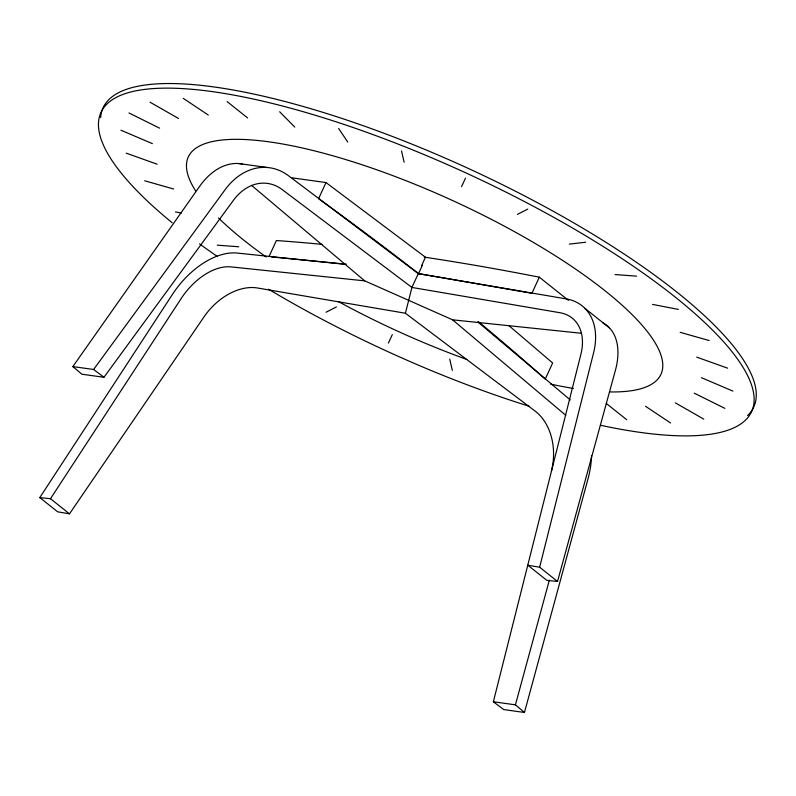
<?xml version="1.0" encoding="UTF-8"?>
<svg xmlns="http://www.w3.org/2000/svg" width="796" height="796" viewBox="0 0 796 796"><rect width="100%" height="100%" fill="white"/><g stroke="black" fill="none" stroke-linecap="round" stroke-linejoin="round"><path stroke-width="1.19" d="M551.459 470.953A52.655 39.511 -84 0 0 535.061 411.054L405.413 313.246L411.92 287.446L418.278 273.635L566.225 298.898A68.456 46.934 -49.8 0 1 593.537 353.036L539.638 567.22L557.518 581.458L615.378 370.429A68.456 41.233 -53 0 0 603 323.017M591.557 455.591A68.456 46.218 -80.3 0 1 588.075 478.645L524.465 712.47L503.719 709.574L493.361 701.764L580.881 354.359A52.655 36.109 -49.8 0 0 559.877 312.709L411.92 287.446L282.272 189.637A52.655 39.511 -84 0 0 233.417 200.313L103.948 377.284L81.888 374.21L72.854 366.588L199.766 186.174A68.456 46.218 -80.3 0 1 242.213 163.966M524.465 712.47L515.42 704.838L549.349 580.155M268.978 256.67L276.381 240.551A1707.012 464.784 24.7 0 1 322.062 244.382M421.562 265.735L425.472 257.247L325.992 182.563L318.579 198.672A1707.012 464.784 24.7 0 1 419.741 274.53M422.457 265.138L418.557 273.625L531.917 293.296L539.32 277.187L568.443 300.361M388.358 343.106L392.319 334.638M461.521 186.682L465.481 178.214M405.413 313.246L257.456 287.983A52.655 36.109 -49.8 0 0 203.995 316.907L69.491 513.848L57.68 511.828L39.8 497.6L172.463 294.381A68.456 41.233 -53 0 1 237.327 253.078L345.325 264.362M39.8 497.6L50.486 498.714L181.08 298.659A52.655 31.721 -53 0 1 230.969 266.889L364.737 280.869L452.596 319.823L565.797 415.333M72.854 366.588L93.6 369.473L225.109 189.697A68.456 51.362 -84 0 1 288.63 175.826L418.278 273.635M326.071 312.231L336.429 306.938M517.41 214.393L527.768 209.089M569.339 244.113L585.647 242.223M217.258 245.178L238.79 246.77M615.049 274.56L636.591 276.152M271.426 256.909L346.27 264.182M452.596 319.823L581.458 333.285M557.518 581.458L546.832 580.344L527.818 565.21L539.638 567.22M238.82 163.538L267.167 167.488M292.212 177.856L325.992 182.563M493.361 701.764L515.42 704.838M175.478 211.915L181.349 213.059M652.541 304.4L678.361 309.405M144.693 180.791L173.677 189M680.162 332.33L709.146 340.539M126.236 153.16L157.12 164.195M696.719 357.125L727.604 368.17M120.922 130.216L152.354 143.618M701.485 377.712L732.917 391.105M128.992 112.982L159.588 128.156M694.251 393.174L724.857 408.348M150.066 102.206L178.503 118.475M675.336 402.846L703.773 419.124M183.249 98.346L208.283 115.022M645.556 406.308L670.59 422.984M93.6 369.473L103.948 377.284M584.98 308.39L609.408 327.843M227.089 101.58L247.606 117.927M606.234 403.403L626.76 419.741M50.486 498.714L69.491 513.848M477.819 321.932L570.254 399.93M251.546 185.359L364.737 280.869M508.734 325.484L552.653 362.986L545.24 379.105A1707.012 464.784 24.7 0 0 478.436 321.713M279.655 111.778L294.779 127.071M338.648 128.474L347.723 142.046M401.512 150.951L404.119 162.215M449.72 359.115L452.327 370.379M172.195 222.761A358.081 97.5 24.7 0 1 229.815 94.386A358.081 97.5 24.7 0 1 696.669 315.146A358.081 97.5 24.7 0 1 600.393 425.233M529.459 406.338A358.081 97.5 24.7 0 1 268.531 289.207M217.209 256.372A358.081 97.5 24.7 0 1 199.557 243.855M424.298 257.138A1707.012 464.784 24.7 0 1 539.32 277.187M195.567 190.791A260.133 70.834 24.7 0 1 472.207 209.786A260.133 70.834 24.7 0 1 609.875 391.93M573.399 388.418A260.133 70.834 24.7 0 1 550.603 384.1M466.764 359.434A260.133 70.834 24.7 0 1 338.39 301.585M266.163 256.949A260.133 70.834 24.7 0 1 218.472 217.935M100.634 117.679A358.081 97.5 24.7 0 1 469.73 169.09A358.081 97.5 24.7 0 1 747.563 415.602"/></g></svg>
